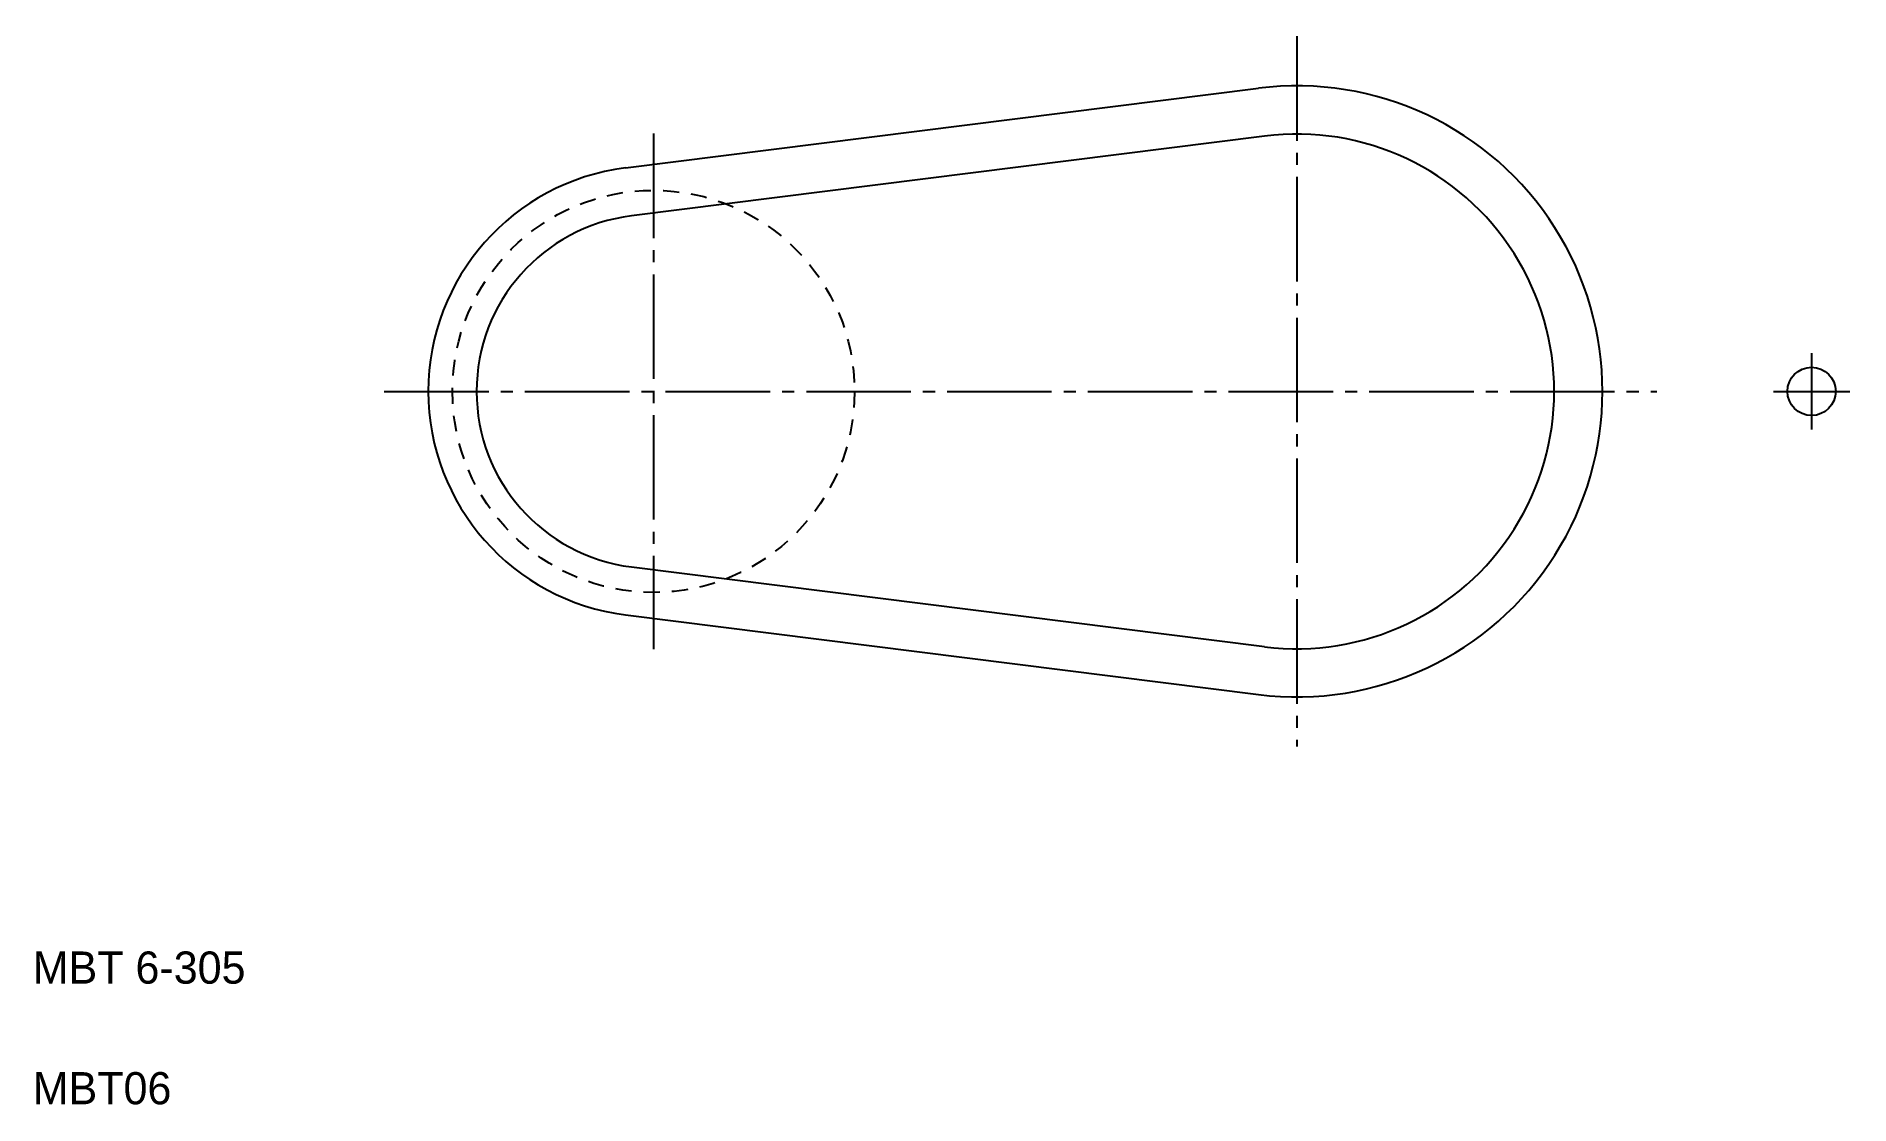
# Model space of a CAD drawing. Extents: x 10 to 236, y 10 to 143.
import ezdxf

# ---------------------------------------------------------------- set-up
doc = ezdxf.new("R2010")
doc.units = 0
doc.linetypes.add('CENTER', pattern=[17.5, 13, -1.5, 1.5, -1.5])
doc.linetypes.add('DASHED', pattern=[3.5, 2, -1.5])
doc.layers.get('0').update_dxf_attribs({"linetype": 'CONTINUOUS'})
doc.layers.add('CENTER', color=1, linetype='CENTER')

msp = doc.modelspace()

# ---------------------------------------------------------------- linework, layer by layer
at = {"color": 7, "linetype": 'CONTINUOUS'}
for p, q in [((83.69, 126.44), (162.44, 136.36)), ((123.06, 131.4), (123.06, 131.4)), ((163.19, 130.4), (84.44, 120.48)), ((103.37, 128.92), (103.37, 128.92)), ((84.44, 76.83), (163.19, 66.91)), ((83.69, 70.87), (162.44, 60.95))]:
    msp.add_line(p, q, dxfattribs=at)
at = {"color": 3, "linetype": 'DASHED'}
msp.add_circle((87.19, 98.65), 25, dxfattribs=at)
at = {"color": 7, "linetype": 'CONTINUOUS'}
msp.add_circle((231.2, 98.65), 3, dxfattribs=at)
for centre, radius, start, end in [((167.19, 98.65), 38, 262.8192, 97.1808), ((167.19, 98.65), 32, 262.8192, 97.1808), ((87.19, 98.65), 28, 97.1808, 262.8192), ((87.19, 98.65), 22, 97.1808, 262.8192)]:
    msp.add_arc(centre, radius, start, end, dxfattribs=at)
at = {"layer": 'CENTER', "color": 1, "linetype": 'CENTER'}
for p, q in [((167.19, 142.81), (167.19, 54.5)), ((87.19, 130.7), (87.19, 66.61)), ((231.2, 103.4), (231.2, 93.91)), ((53.7, 98.65), (211.94, 98.65)), ((226.46, 98.65), (235.94, 98.65))]:
    msp.add_line(p, q, dxfattribs=at)

# ---------------------------------------------------------------- texts
at = {"color": 7, "linetype": 'CONTINUOUS'}
for s, p in [('MBT 6-305', (10, 25)), ('MBT06', (10, 10))]:
    msp.add_text(s, height=4, dxfattribs=at).set_placement(p)

doc.saveas('drawing.dxf')
